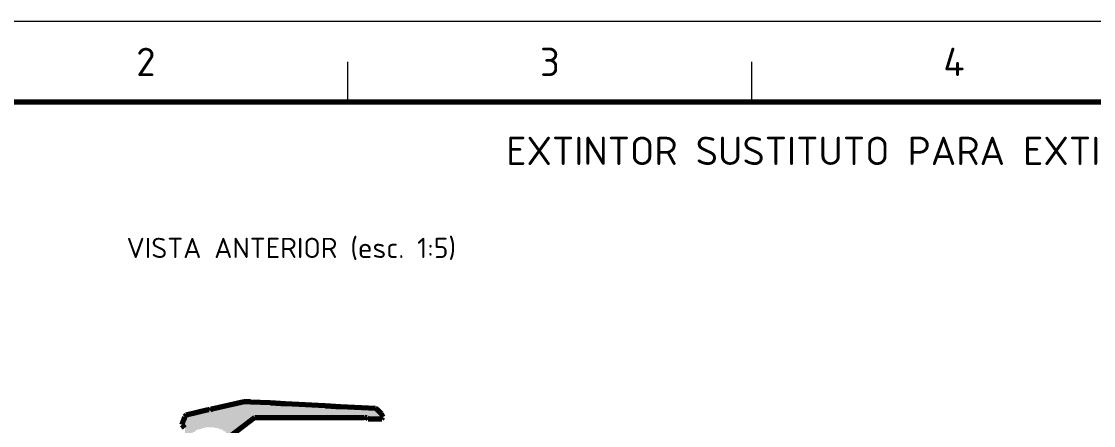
# Model space of a CAD drawing. Header units: millimetres. Extents: x 0 to 420, y 0 to 297.
# Drawn here: x 69.6 to 202.3, y 247 to 297 of the extents above; entities that cross this region are included whole.
import ezdxf
from ezdxf.enums import TextEntityAlignment as Align

# ---------------------------------------------------------------- set-up
doc = ezdxf.new("R2010")
doc.units = ezdxf.units.MM
for name, color, linetype, lineweight in [('01-VISIBLE', 7, 'CONTINUOUS', 70), ('06-TEXTO', 7, 'CONTINUOUS', 25), ('07-RECUADRO', 7, 'CONTINUOUS', 70), ('08-FINA', 5, 'CONTINUOUS', 18), ('13-GRAFICA', 30, 'CONTINUOUS', 18)]:
    doc.layers.add(name, color=color, linetype=linetype, lineweight=lineweight)
doc.styles.add('ISO3098', font='isocpeur.ttf')

msp = doc.modelspace()

# ---------------------------------------------------------------- hatches: boundary and pattern name
at = {"layer": '13-GRAFICA', "true_color": 0x009146}
h = msp.add_hatch(color=7, dxfattribs=at)
h.dxf.hatch_style = 1
h.paths.add_polyline_path([(89.828, 245.129), (89.828, 246.729), (89.428, 247.029), (89.428, 247.229), (89.528, 247.229), (89.528, 247.429), (89.628, 247.429), (89.728, 248.129), (89.828, 248.129), (89.928, 248.329), (90.728, 248.429), (90.728, 248.529), (91.128, 248.529), (91.128, 248.629), (91.528, 248.629), (91.528, 248.729), (91.928, 248.729), (91.928, 248.829), (92.428, 248.829), (92.428, 248.929), (93.028, 248.929), (93.028, 249.029), (93.228, 249.029), (93.228, 249.129), (93.728, 249.129), (93.728, 249.229), (94.128, 249.229), (94.128, 249.329), (94.528, 249.329), (94.528, 249.429), (95.028, 249.429), (95.028, 249.529), (95.428, 249.529), (95.428, 249.629), (95.928, 249.629), (95.928, 249.729), (96.328, 249.729), (96.328, 249.829), (96.828, 249.829), (96.828, 249.929), (99.328, 249.929), (99.328, 249.829), (101.028, 249.829), (101.028, 249.729), (102.728, 249.729), (102.728, 249.629), (104.828, 249.629), (104.828, 249.529), (106.928, 249.529), (106.928, 249.429), (108.528, 249.429), (108.528, 249.329), (110.128, 249.329), (110.128, 249.229), (113.528, 249.129), (113.528, 249.029), (113.728, 249.029), (113.728, 248.929), (114.228, 248.529), (114.228, 248.229), (114.328, 248.229), (114.328, 247.929), (114.228, 247.929), (114.228, 247.829), (112.528, 247.829), (112.428, 248.029), (98.428, 248.029), (98.428, 247.929), (98.228, 247.929), (98.028, 247.629), (97.828, 247.629), (97.528, 247.229), (97.328, 247.229), (97.128, 246.929), (96.928, 246.929), (96.628, 246.529), (96.428, 246.529), (96.228, 246.229), (96.028, 246.229), (96.028, 246.129), (95.928, 246.129), (95.728, 245.829), (95.528, 245.829), (95.528, 245.729), (95.428, 245.729), (95.128, 246.129), (94.928, 246.129), (94.828, 246.329), (94.628, 246.329), (94.528, 246.529), (94.228, 246.529), (94.228, 246.629), (93.928, 246.629), (93.928, 246.729), (93.528, 246.729), (93.528, 246.829), (92.328, 246.829), (92.328, 246.729), (91.928, 246.729), (91.928, 246.629), (91.328, 246.529), (91.328, 246.429), (91.128, 246.429), (91.028, 246.229), (90.828, 246.229), (90.728, 246.029), (90.528, 246.029), (90.428, 245.729), (89.928, 245.329), (89.928, 245.129)])

# ---------------------------------------------------------------- linework, layer by layer
at = {"layer": '01-VISIBLE'}
for p, q in [((97.186, 249.971), (93.156, 249.057)), ((97.93, 249.971), (97.186, 249.971)), ((97.964, 249.937), (97.93, 249.971)), ((100.402, 249.835), (97.964, 249.937)), ((100.436, 249.803), (100.402, 249.835)), ((101.046, 249.803), (100.436, 249.803)), ((101.08, 249.769), (101.046, 249.803)), ((101.656, 249.769), (101.08, 249.769)), ((101.69, 249.735), (101.656, 249.769)), ((102.266, 249.735), (101.69, 249.735)), ((102.3, 249.701), (102.266, 249.735)), ((107.21, 249.463), (102.3, 249.701)), ((107.244, 249.429), (107.21, 249.463)), ((107.854, 249.429), (107.244, 249.429)), ((107.888, 249.395), (107.854, 249.429)), ((89.786, 248.125), (89.718, 247.787)), ((89.972, 248.311), (89.786, 248.125)), ((92.714, 248.955), (89.972, 248.311)), ((92.816, 248.955), (92.714, 248.955)), ((92.918, 248.887), (92.816, 248.955)), ((93.054, 249.023), (92.918, 248.887)), ((93.156, 249.057), (93.054, 249.023)), ((108.462, 249.395), (107.888, 249.395)), ((108.496, 249.361), (108.462, 249.395)), ((109.072, 249.361), (108.496, 249.361)), ((109.106, 249.327), (109.072, 249.361)), ((113.408, 249.125), (109.106, 249.327)), ((113.644, 249.023), (113.408, 249.125)), ((114.17, 248.499), (113.644, 249.023)), ((114.372, 248.057), (114.17, 248.499)), ((89.718, 247.787), (89.446, 247.109)), ((89.446, 247.109), (89.786, 246.737)), ((95.509, 245.748), (98.472, 248.041)), ((98.472, 248.041), (112.018, 248.041)), ((112.018, 248.041), (112.086, 248.075)), ((112.086, 248.075), (112.358, 248.007)), ((112.358, 248.007), (112.526, 247.871)), ((112.526, 247.871), (114.186, 247.871)), ((114.186, 247.871), (114.372, 248.057))]:
    msp.add_line(p, q, dxfattribs=at)
at = {"layer": '07-RECUADRO'}
msp.add_lwpolyline([(25, 10), (410, 10), (410, 287), (25, 287)], close=True, dxfattribs=at)
at = {"layer": '08-FINA'}
for p, q in [((110, 287), (110, 292)), ((160, 287), (160, 292))]:
    msp.add_line(p, q, dxfattribs=at)
msp.add_lwpolyline([(0, 0), (420, 0), (420, 297), (0, 297)], close=True, dxfattribs=at)

# ---------------------------------------------------------------- texts
at = {"layer": '06-TEXTO', "style": 'ISO3098'}
for s, height, p in [('2', 3.5, (85, 292)), ('3', 3.5, (135, 292)), ('4', 3.5, (185, 292)), ('EXTINTOR SUSTITUTO PARA EXTINTOR HCFC/HFC 5 KG (IRAM 3517-2:2020 9.4.5)', 3.5, (217.5, 281)), ('VISTA ANTERIOR (esc. 1:5)', 2.5, (103, 269))]:
    msp.add_text(s, height=height, dxfattribs=at).set_placement(p, align=Align.MIDDLE_CENTER)

doc.saveas('drawing.dxf')
